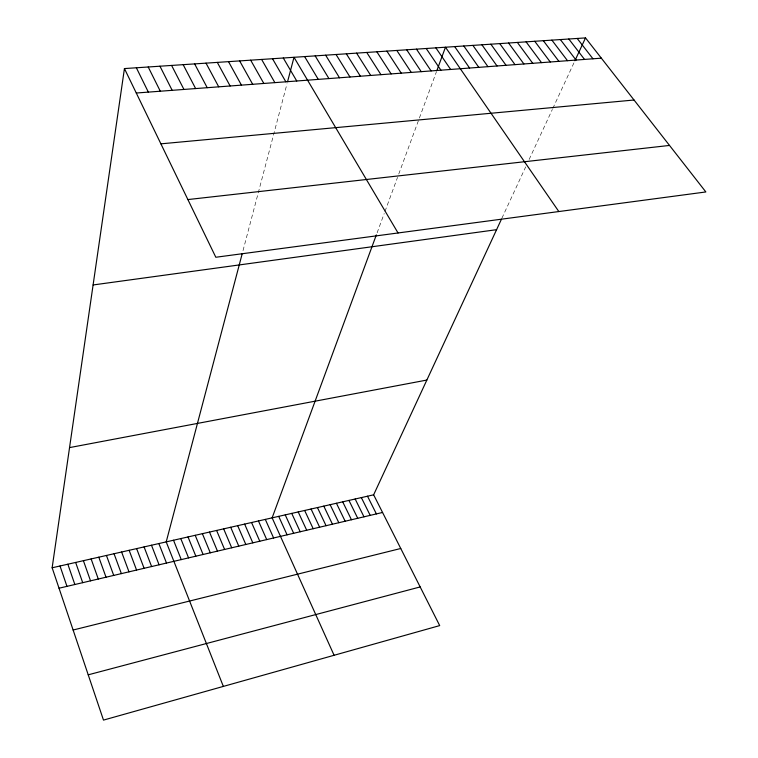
<?xml version="1.0" encoding="UTF-8"?>
<svg xmlns="http://www.w3.org/2000/svg" width="758" height="758" viewBox="0 0 758 758"><rect width="100%" height="100%" fill="white"/><g stroke="black" fill="none" stroke-linecap="round" stroke-linejoin="round"><path stroke-width="0.57" stroke-dasharray="3.79 2.84" d="M243.024 250.595L287.007 83.816M377.096 232.867L384.221 213.51M384.979 211.454L397.552 177.334M398.755 174.056L436.513 71.536M501.919 218.181L525.711 166.855M529.131 159.483L552.355 109.417M552.809 108.413L574.412 61.843"/><path stroke-width="1.14" d="M501.474 219.138L373.637 494.813L439.697 625.596L103.486 720.1L52.141 567.78L124.435 68.571L585.517 37.9L705.859 191.954L215.822 257.256L124.435 68.571M242.209 253.684L166.21 541.894L223.345 686.407M287.557 81.731L294 57.286L398.045 232.971M376.356 234.866L272.131 517.847L334.089 655.282M436.883 70.532L445.467 47.214L558.835 211.548M574.905 60.763L585.517 37.9M88.222 674.828L420.169 586.929M73.119 630.021L400.755 548.489M59.029 588.217L382.563 512.474M52.141 567.78L373.637 494.813M69.547 447.599L426.849 380.061M93.101 284.961L496.585 229.683M187.889 199.572L669.513 145.432M160.895 143.84L634.029 100.009M136.279 93.016L601.34 58.167M577.189 38.45L592.964 58.792M568.813 39.009L584.532 59.427M560.38 39.568L576.042 60.062M551.89 40.136L567.505 60.697M543.344 40.705L558.902 61.341M534.741 41.273L550.242 61.995M526.08 41.851L541.515 62.649M517.363 42.429L532.741 63.302M508.59 43.017L523.901 63.966M499.759 43.604L515.004 64.638M490.862 44.191L506.05 65.302M481.908 44.788L497.03 65.984M472.888 45.395L487.944 66.666M463.811 45.992L478.8 67.348M454.677 46.598L469.59 68.04M435.878 47.849L450.65 69.461M426.214 48.493L440.91 70.191M416.483 49.147L431.103 70.92M406.686 49.791L421.221 71.659M396.813 50.454L411.262 72.408M386.864 51.108L401.238 73.156M376.849 51.781L391.137 73.914M366.758 52.454L380.961 74.682M356.592 53.126L370.709 75.449M346.349 53.809L360.382 76.217M336.04 54.491L349.969 77.003M325.646 55.182L339.489 77.79M315.176 55.884L328.925 78.576M304.621 56.585L318.275 79.372M283.293 58.006L296.748 80.992M272.501 58.717L285.861 81.807M261.633 59.446L274.879 82.631M250.68 60.176L263.822 83.456M239.642 60.905L252.679 84.29M228.518 61.644L241.442 85.133M217.309 62.393L230.129 85.986M206.015 63.141L218.721 86.838M194.635 63.899L207.218 87.701M183.161 64.657L195.63 88.563M171.602 65.434L183.948 89.444M159.947 66.202L172.17 90.325M367.507 496.206L376.394 513.915M148.208 66.988L160.298 91.216M361.348 497.599L370.198 515.364M355.161 499.01L363.982 516.823M136.364 67.775L148.341 92.106M348.945 500.413L357.729 518.283M342.701 501.834L351.456 519.751M336.429 503.255L345.146 521.229M330.128 504.686L338.817 522.717M323.799 506.126L332.449 524.204M317.45 507.566L326.063 525.701M311.064 509.016L319.639 527.208M304.65 510.475L313.187 528.714M298.207 511.934L306.706 530.23M291.735 513.403L300.196 531.756M285.226 514.881L293.659 533.291M278.698 516.359L287.083 534.826M265.309 519.401L273.619 537.981M258.45 520.954L266.712 539.592M251.561 522.518L259.786 541.221M244.635 524.091L252.812 542.851M237.68 525.673L245.819 544.49M230.688 527.255L238.779 546.13M223.657 528.857L231.711 547.788M216.599 530.458L224.605 549.455M209.502 532.069L217.47 551.123M202.377 533.679L210.298 552.8M195.213 535.309L203.087 554.486M188.012 536.939L195.839 556.183M180.783 538.587L188.562 557.888M173.516 540.236L181.247 559.603M158.867 543.562L166.504 563.052M151.486 545.229L159.076 564.795M144.077 546.916L151.609 566.539M136.62 548.602L144.105 568.301M129.135 550.308L136.573 570.063M121.612 552.014L128.993 571.835M114.041 553.728L121.375 573.616M106.442 555.453L113.719 575.417M98.805 557.187L106.025 577.217M91.121 558.93L98.294 579.027M83.408 560.683L90.524 580.846M75.648 562.445L82.707 582.675M67.85 564.217L74.853 584.513M60.015 565.989L66.96 586.36"/></g></svg>
